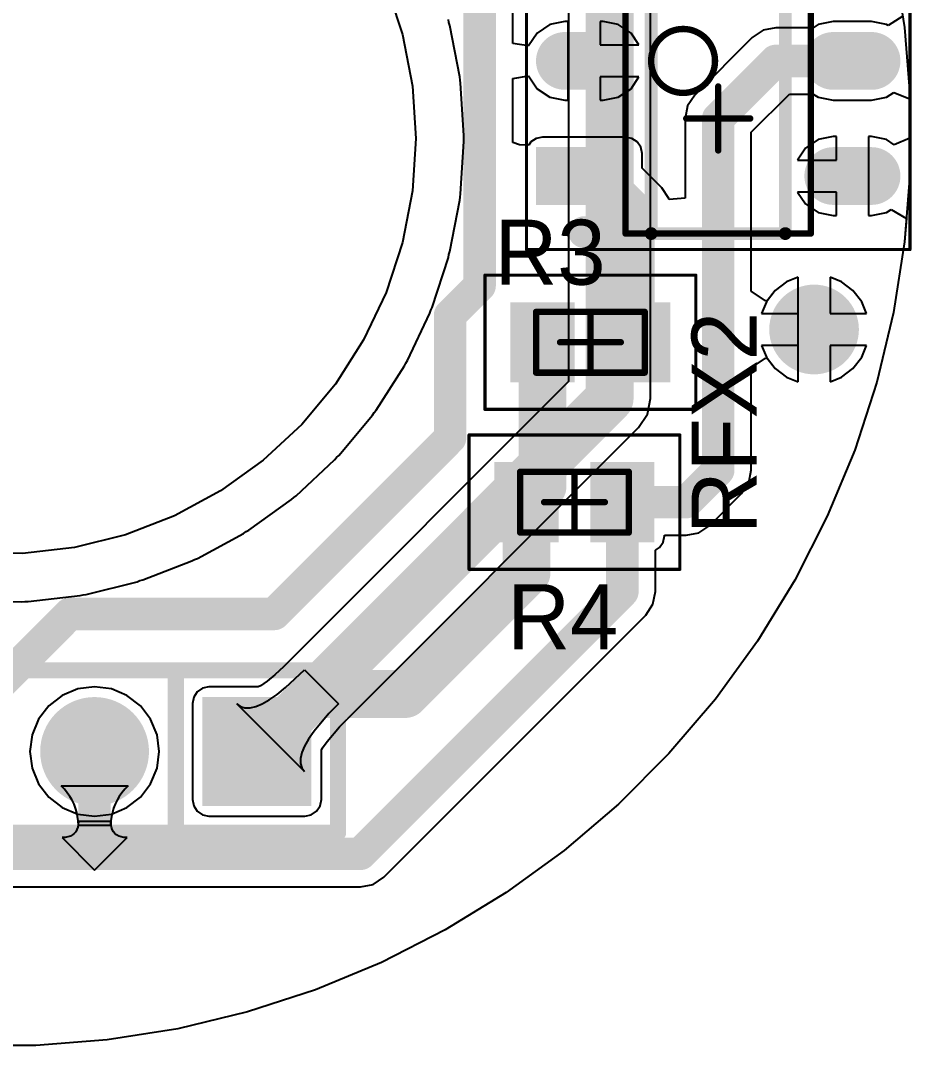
# Model space of a CAD drawing. Header units: millimetres. Extents: x 0.2 to 11.7, y 0.2 to 7.8.
# Drawn here: x 5.513 to 6.062, y 3.909 to 4.54 of the extents above; entities that cross this region are included whole.
import ezdxf

# ---------------------------------------------------------------- set-up
doc = ezdxf.new("R2010")
doc.units = ezdxf.units.MM
doc.header["$MEASUREMENT"] = 0
for name, color, linetype in [('BottomLayer', 5, 'Continuous'), ('BottomSolder', 6, 'Continuous'), ('Mechanical13', 56, 'Continuous'), ('Mechanical15', 56, 'Continuous'), ('MultiLayer', 9, 'Continuous'), ('TopLayer', 1, 'Continuous'), ('TopOverlay', 2, 'Continuous'), ('TopPaste', 8, 'Continuous'), ('TopSolder', 216, 'Continuous')]:
    doc.layers.add(name, color=color, linetype=linetype)

# ---------------------------------------------------------------- blocks, each defined once
blk = doc.blocks.new('RFX4_1')
at = {"layer": 'Mechanical13', "const_width": 0.00394}
for points in [[(-0.05709, -0.07087), (-0.05709, 0.07087)], [(-0.05709, 0.07087), (0.05709, 0.07087)], [(0.05709, -0.07087), (0.05709, 0.07087)], [(-0.05709, -0.07087), (0.05709, -0.07087)]]:
    blk.add_lwpolyline(points, dxfattribs=at)
at = {"layer": 'Mechanical13'}
for points, const_width in [([(-0.05807, 0.07087, 1), (-0.0561, 0.07087, 1)], 0.00197), ([(-0.05807, 0.07087, 1), (-0.0561, 0.07087, 1)], 0.00197), ([(0.0561, 0.07087, 1), (0.05807, 0.07087, 1)], 0.00197), ([(0.0561, 0.07087, 1), (0.05807, 0.07087, 1)], 0.00197), ([(-0.00197, 0.03543, 1), (-0.04134, 0.03543, 1)], 0.00394), ([(-0.04232, 0.03543, 1), (-0.04035, 0.03543, 1)], 0.00197), ([(-0.00295, 0.03543, 1), (-0.00098, 0.03543, 1)], 0.00197), ([(-0.05807, -0.07087, 1), (-0.0561, -0.07087, 1)], 0.00197), ([(-0.05807, -0.07087, 1), (-0.0561, -0.07087, 1)], 0.00197), ([(0.0561, -0.07087, 1), (0.05807, -0.07087, 1)], 0.00197), ([(0.0561, -0.07087, 1), (0.05807, -0.07087, 1)], 0.00197)]:
    blk.add_lwpolyline(points, format="xyb", close=True, dxfattribs=dict(at, const_width=const_width))
at = {"layer": 'Mechanical15'}
for points, const_width in [([(-0.11811, -0.08071), (-0.11811, 0.08071)], 0.00197), ([(-0.11811, 0.08071), (0.11811, 0.08071)], 0.00197), ([(0.11811, -0.08071), (0.11811, 0.08071)], 0.00197), ([(0, -0.01969), (0, 0.01969)], 0.00394), ([(-0.01969, 0), (0.01969, 0)], 0.00394), ([(-0.11811, -0.08071), (0.11811, -0.08071)], 0.00197)]:
    blk.add_lwpolyline(points, dxfattribs=dict(at, const_width=const_width))
for points, const_width in [([(-0.1186, 0.08071, 1), (-0.11762, 0.08071, 1)], 0.000984), ([(-0.1186, 0.08071, 1), (-0.11762, 0.08071, 1)], 0.000984), ([(0.11762, 0.08071, 1), (0.1186, 0.08071, 1)], 0.000984), ([(0.11762, 0.08071, 1), (0.1186, 0.08071, 1)], 0.000984), ([(-0.00098, 0.01969, 1), (0.00098, 0.01969, 1)], 0.00197), ([(-0.02067, 0, 1), (-0.0187, 0, 1)], 0.00197), ([(0.0187, 0, 1), (0.02067, 0, 1)], 0.00197), ([(-0.00098, -0.01969, 1), (0.00098, -0.01969, 1)], 0.00197), ([(-0.1186, -0.08071, 1), (-0.11762, -0.08071, 1)], 0.000984), ([(-0.1186, -0.08071, 1), (-0.11762, -0.08071, 1)], 0.000984), ([(0.11762, -0.08071, 1), (0.1186, -0.08071, 1)], 0.000984), ([(0.11762, -0.08071, 1), (0.1186, -0.08071, 1)], 0.000984)]:
    blk.add_lwpolyline(points, format="xyb", close=True, dxfattribs=dict(at, const_width=const_width))
at = {"layer": 'TopLayer', "const_width": 0.02756}
for points in [[(-0.09449, 0.03543), (-0.07087, 0.03543)], [(0.07087, 0.03543), (0.09449, 0.03543)], [(0.07087, -0.03543), (0.09449, -0.03543)]]:
    blk.add_lwpolyline(points, dxfattribs=at)
at = {"layer": 'TopLayer', "const_width": 0.01378}
for points in [[(-0.10138, 0.03543, 1), (-0.0876, 0.03543, 1)], [(-0.07776, 0.03543, 1), (-0.06398, 0.03543, 1)], [(0.06398, 0.03543, 1), (0.07776, 0.03543, 1)], [(0.0876, 0.03543, 1), (0.10138, 0.03543, 1)], [(0.06398, -0.03543, 1), (0.07776, -0.03543, 1)], [(0.0876, -0.03543, 1), (0.10138, -0.03543, 1)]]:
    blk.add_lwpolyline(points, format="xyb", close=True, dxfattribs=at)
at = {"layer": 'TopLayer'}
blk.add_solid([(-0.05709, -0.04921), (-0.05709, -0.02165), (-0.10827, -0.04921), (-0.10827, -0.02165)], dxfattribs=at)
at = {"layer": 'TopOverlay', "const_width": 0.00787}
for points in [[(-0.04134, -0.07087), (-0.04134, 0.07087)], [(-0.04134, 0.07087), (0.04134, 0.07087)], [(0.04134, -0.07087), (0.04134, 0.07087)], [(-0.04134, -0.07087), (0.04134, -0.07087)]]:
    blk.add_lwpolyline(points, dxfattribs=at)
at = {"layer": 'TopOverlay'}
for points, const_width in [([(-0.04331, 0.07087, 1), (-0.03937, 0.07087, 1)], 0.00394), ([(-0.04331, 0.07087, 1), (-0.03937, 0.07087, 1)], 0.00394), ([(0.03937, 0.07087, 1), (0.04331, 0.07087, 1)], 0.00394), ([(0.03937, 0.07087, 1), (0.04331, 0.07087, 1)], 0.00394), ([(-0.07758, -0.07, 1), (-0.08742, -0.07, 1)], 0.00984), ([(-0.08988, -0.07, 1), (-0.08496, -0.07, 1)], 0.00492), ([(-0.08004, -0.07, 1), (-0.07512, -0.07, 1)], 0.00492), ([(-0.04331, -0.07087, 1), (-0.03937, -0.07087, 1)], 0.00394), ([(-0.04331, -0.07087, 1), (-0.03937, -0.07087, 1)], 0.00394), ([(0.03937, -0.07087, 1), (0.04331, -0.07087, 1)], 0.00394), ([(0.03937, -0.07087, 1), (0.04331, -0.07087, 1)], 0.00394)]:
    blk.add_lwpolyline(points, format="xyb", close=True, dxfattribs=dict(at, const_width=const_width))
at = {"layer": 'TopPaste', "const_width": 0.02756}
for points in [[(-0.09449, 0.03543), (-0.07087, 0.03543)], [(0.07087, 0.03543), (0.09449, 0.03543)], [(0.07087, -0.03543), (0.09449, -0.03543)]]:
    blk.add_lwpolyline(points, dxfattribs=at)
at = {"layer": 'TopPaste', "const_width": 0.01378}
for points in [[(-0.10138, 0.03543, 1), (-0.0876, 0.03543, 1)], [(-0.07776, 0.03543, 1), (-0.06398, 0.03543, 1)], [(0.06398, 0.03543, 1), (0.07776, 0.03543, 1)], [(0.0876, 0.03543, 1), (0.10138, 0.03543, 1)], [(0.06398, -0.03543, 1), (0.07776, -0.03543, 1)], [(0.0876, -0.03543, 1), (0.10138, -0.03543, 1)]]:
    blk.add_lwpolyline(points, format="xyb", close=True, dxfattribs=at)
at = {"layer": 'TopPaste'}
blk.add_solid([(-0.05709, -0.04921), (-0.05709, -0.02165), (-0.10827, -0.04921), (-0.10827, -0.02165)], dxfattribs=at)
at = {"layer": 'TopSolder', "const_width": 0.03556}
for points in [[(-0.09449, 0.03543), (-0.07087, 0.03543)], [(0.07087, 0.03543), (0.09449, 0.03543)], [(0.07087, -0.03543), (0.09449, -0.03543)]]:
    blk.add_lwpolyline(points, dxfattribs=at)
at = {"layer": 'TopSolder', "const_width": 0.01778}
for points in [[(-0.10338, 0.03543, 1), (-0.0856, 0.03543, 1)], [(-0.07976, 0.03543, 1), (-0.06198, 0.03543, 1)], [(0.06198, 0.03543, 1), (0.07976, 0.03543, 1)], [(0.0856, 0.03543, 1), (0.10338, 0.03543, 1)], [(0.06198, -0.03543, 1), (0.07976, -0.03543, 1)], [(0.0856, -0.03543, 1), (0.10338, -0.03543, 1)]]:
    blk.add_lwpolyline(points, format="xyb", close=True, dxfattribs=at)
at = {"layer": 'TopSolder'}
blk.add_solid([(-0.05309, -0.05321), (-0.05309, -0.01765), (-0.11227, -0.05321), (-0.11227, -0.01765)], dxfattribs=at)
blk = doc.blocks.new('RESC1608X06M_3')
at = {"layer": 'Mechanical13', "const_width": 0.00394}
for points in [[(-0.03346, 0.0187), (-0.03346, -0.0187)], [(0.03346, 0.0187), (-0.03346, 0.0187)], [(0.03346, 0.0187), (0.03346, -0.0187)], [(0.03346, -0.0187), (-0.03346, -0.0187)]]:
    blk.add_lwpolyline(points, dxfattribs=at)
at = {"layer": 'Mechanical13', "const_width": 0.00197}
for points in [[(-0.03445, 0.0187, 1), (-0.03248, 0.0187, 1)], [(-0.03445, 0.0187, 1), (-0.03248, 0.0187, 1)], [(0.03248, 0.0187, 1), (0.03445, 0.0187, 1)], [(0.03248, 0.0187, 1), (0.03445, 0.0187, 1)], [(-0.03445, -0.0187, 1), (-0.03248, -0.0187, 1)], [(-0.03445, -0.0187, 1), (-0.03248, -0.0187, 1)], [(0.03248, -0.0187, 1), (0.03445, -0.0187, 1)], [(0.03248, -0.0187, 1), (0.03445, -0.0187, 1)]]:
    blk.add_lwpolyline(points, format="xyb", close=True, dxfattribs=at)
at = {"layer": 'Mechanical15'}
for points, const_width in [([(-0.06496, 0.04134), (-0.06496, -0.04134)], 0.00197), ([(0.06496, 0.04134), (-0.06496, 0.04134)], 0.00197), ([(0.06496, 0.04134), (0.06496, -0.04134)], 0.00197), ([(0, 0.0187), (0, -0.0187)], 0.00394), ([(0.0187, 0), (-0.0187, 0)], 0.00394), ([(0.06496, -0.04134), (-0.06496, -0.04134)], 0.00197)]:
    blk.add_lwpolyline(points, dxfattribs=dict(at, const_width=const_width))
for points, const_width in [([(-0.06545, 0.04134, 1), (-0.06447, 0.04134, 1)], 0.000984), ([(-0.06545, 0.04134, 1), (-0.06447, 0.04134, 1)], 0.000984), ([(0.06447, 0.04134, 1), (0.06545, 0.04134, 1)], 0.000984), ([(0.06447, 0.04134, 1), (0.06545, 0.04134, 1)], 0.000984), ([(-0.00098, 0.0187, 1), (0.00098, 0.0187, 1)], 0.00197), ([(-0.01969, 0, 1), (-0.01772, 0, 1)], 0.00197), ([(0.01772, 0, 1), (0.01968, 0, 1)], 0.00197), ([(-0.00098, -0.0187, 1), (0.00098, -0.0187, 1)], 0.00197), ([(-0.06545, -0.04134, 1), (-0.06447, -0.04134, 1)], 0.000984), ([(-0.06545, -0.04134, 1), (-0.06447, -0.04134, 1)], 0.000984), ([(0.06447, -0.04134, 1), (0.06545, -0.04134, 1)], 0.000984), ([(0.06447, -0.04134, 1), (0.06545, -0.04134, 1)], 0.000984)]:
    blk.add_lwpolyline(points, format="xyb", close=True, dxfattribs=dict(at, const_width=const_width))
at = {"layer": 'TopLayer'}
for points in [[(-0.01378, -0.02067), (-0.01378, 0.02067), (-0.04528, -0.02067), (-0.04528, 0.02067)], [(0.04528, -0.02067), (0.04528, 0.02067), (0.01378, -0.02067), (0.01378, 0.02067)]]:
    blk.add_solid(points, dxfattribs=at)
at = {"layer": 'TopPaste'}
for points in [[(-0.01378, -0.02067), (-0.01378, 0.02067), (-0.04528, -0.02067), (-0.04528, 0.02067)], [(0.04528, -0.02067), (0.04528, 0.02067), (0.01378, -0.02067), (0.01378, 0.02067)]]:
    blk.add_solid(points, dxfattribs=at)
at = {"layer": 'TopSolder'}
for points in [[(-0.00978, -0.02467), (-0.00978, 0.02467), (-0.04928, -0.02467), (-0.04928, 0.02467)], [(0.04928, -0.02467), (0.04928, 0.02467), (0.00978, -0.02467), (0.00978, 0.02467)]]:
    blk.add_solid(points, dxfattribs=at)
blk = doc.blocks.new('RESC1608X06M_4')
at = {"layer": 'Mechanical13', "const_width": 0.00394}
for points in [[(-0.03346, 0.0187), (-0.03346, -0.0187)], [(0.03346, 0.0187), (-0.03346, 0.0187)], [(0.03346, 0.0187), (0.03346, -0.0187)], [(0.03346, -0.0187), (-0.03346, -0.0187)]]:
    blk.add_lwpolyline(points, dxfattribs=at)
at = {"layer": 'Mechanical13', "const_width": 0.00197}
for points in [[(-0.03445, 0.0187, 1), (-0.03248, 0.0187, 1)], [(-0.03445, 0.0187, 1), (-0.03248, 0.0187, 1)], [(0.03248, 0.0187, 1), (0.03445, 0.0187, 1)], [(0.03248, 0.0187, 1), (0.03445, 0.0187, 1)], [(-0.03445, -0.0187, 1), (-0.03248, -0.0187, 1)], [(-0.03445, -0.0187, 1), (-0.03248, -0.0187, 1)], [(0.03248, -0.0187, 1), (0.03445, -0.0187, 1)], [(0.03248, -0.0187, 1), (0.03445, -0.0187, 1)]]:
    blk.add_lwpolyline(points, format="xyb", close=True, dxfattribs=at)
at = {"layer": 'Mechanical15'}
for points, const_width in [([(-0.06496, 0.04134), (-0.06496, -0.04134)], 0.00197), ([(0.06496, 0.04134), (-0.06496, 0.04134)], 0.00197), ([(0.06496, 0.04134), (0.06496, -0.04134)], 0.00197), ([(0, 0.0187), (0, -0.0187)], 0.00394), ([(0.0187, 0), (-0.0187, 0)], 0.00394), ([(0.06496, -0.04134), (-0.06496, -0.04134)], 0.00197)]:
    blk.add_lwpolyline(points, dxfattribs=dict(at, const_width=const_width))
for points, const_width in [([(-0.06545, 0.04134, 1), (-0.06447, 0.04134, 1)], 0.000984), ([(-0.06545, 0.04134, 1), (-0.06447, 0.04134, 1)], 0.000984), ([(0.06447, 0.04134, 1), (0.06545, 0.04134, 1)], 0.000984), ([(0.06447, 0.04134, 1), (0.06545, 0.04134, 1)], 0.000984), ([(-0.00098, 0.0187, 1), (0.00098, 0.0187, 1)], 0.00197), ([(-0.01969, 0, 1), (-0.01772, 0, 1)], 0.00197), ([(0.01772, 0, 1), (0.01968, 0, 1)], 0.00197), ([(-0.00098, -0.0187, 1), (0.00098, -0.0187, 1)], 0.00197), ([(-0.06545, -0.04134, 1), (-0.06447, -0.04134, 1)], 0.000984), ([(-0.06545, -0.04134, 1), (-0.06447, -0.04134, 1)], 0.000984), ([(0.06447, -0.04134, 1), (0.06545, -0.04134, 1)], 0.000984), ([(0.06447, -0.04134, 1), (0.06545, -0.04134, 1)], 0.000984)]:
    blk.add_lwpolyline(points, format="xyb", close=True, dxfattribs=dict(at, const_width=const_width))
at = {"layer": 'TopLayer'}
for points in [[(-0.01378, -0.02067), (-0.01378, 0.02067), (-0.04528, -0.02067), (-0.04528, 0.02067)], [(0.04528, -0.02067), (0.04528, 0.02067), (0.01378, -0.02067), (0.01378, 0.02067)]]:
    blk.add_solid(points, dxfattribs=at)
at = {"layer": 'TopPaste'}
for points in [[(-0.01378, -0.02067), (-0.01378, 0.02067), (-0.04528, -0.02067), (-0.04528, 0.02067)], [(0.04528, -0.02067), (0.04528, 0.02067), (0.01378, -0.02067), (0.01378, 0.02067)]]:
    blk.add_solid(points, dxfattribs=at)
at = {"layer": 'TopSolder'}
for points in [[(-0.00978, -0.02467), (-0.00978, 0.02467), (-0.04928, -0.02467), (-0.04928, 0.02467)], [(0.04928, -0.02467), (0.04928, 0.02467), (0.00978, -0.02467), (0.00978, 0.02467)]]:
    blk.add_solid(points, dxfattribs=at)
blk = doc.blocks.new('HEADER_1X4_7')
at = {"layer": 'BottomLayer', "const_width": 0.02953}
for points in [[(-0.06476, 0, 1), (-0.03524, 0, 1)], [(0.03524, 0, 1), (0.06476, 0, 1)], [(0.13524, 0, 1), (0.16476, 0, 1)]]:
    blk.add_lwpolyline(points, format="xyb", close=True, dxfattribs=at)
at = {"layer": 'BottomLayer'}
blk.add_solid([(-0.17953, -0.02953), (-0.12047, -0.02953), (-0.17953, 0.02953), (-0.12047, 0.02953)], dxfattribs=at)
at = {"layer": 'BottomSolder', "const_width": 0.03353}
for points in [[(-0.06676, 0, 1), (-0.03324, 0, 1)], [(0.03324, 0, 1), (0.06676, 0, 1)], [(0.13324, 0, 1), (0.16676, 0, 1)]]:
    blk.add_lwpolyline(points, format="xyb", close=True, dxfattribs=at)
at = {"layer": 'BottomSolder'}
blk.add_solid([(-0.18353, -0.03353), (-0.11647, -0.03353), (-0.18353, 0.03353), (-0.11647, 0.03353)], dxfattribs=at)
at = {"layer": 'MultiLayer', "const_width": 0.02953}
for points in [[(-0.06476, 0, 1), (-0.03524, 0, 1)], [(0.03524, 0, 1), (0.06476, 0, 1)], [(0.13524, 0, 1), (0.16476, 0, 1)]]:
    blk.add_lwpolyline(points, format="xyb", close=True, dxfattribs=at)
at = {"layer": 'MultiLayer'}
blk.add_solid([(-0.17953, -0.02953), (-0.12047, -0.02953), (-0.17953, 0.02953), (-0.12047, 0.02953)], dxfattribs=at)
at = {"layer": 'TopLayer', "const_width": 0.02953}
for points in [[(-0.06476, 0, 1), (-0.03524, 0, 1)], [(0.03524, 0, 1), (0.06476, 0, 1)], [(0.13524, 0, 1), (0.16476, 0, 1)]]:
    blk.add_lwpolyline(points, format="xyb", close=True, dxfattribs=at)
at = {"layer": 'TopLayer'}
blk.add_solid([(-0.17953, -0.02953), (-0.12047, -0.02953), (-0.17953, 0.02953), (-0.12047, 0.02953)], dxfattribs=at)
at = {"layer": 'TopOverlay', "const_width": 0.01}
for points in [[(-0.2, 0.05), (-0.2, -0.05)], [(0.2, 0.05), (-0.2, 0.05)], [(-0.1, 0.05), (-0.1, -0.05)], [(0.2, 0.05), (0.2, -0.05)], [(0.2, -0.05), (-0.2, -0.05)]]:
    blk.add_lwpolyline(points, dxfattribs=at)
at = {"layer": 'TopOverlay', "const_width": 0.005}
for points in [[(-0.2025, 0.05, 1), (-0.1975, 0.05, 1)], [(-0.2025, 0.05, 1), (-0.1975, 0.05, 1)], [(-0.1025, 0.05, 1), (-0.0975, 0.05, 1)], [(0.1975, 0.05, 1), (0.2025, 0.05, 1)], [(0.1975, 0.05, 1), (0.2025, 0.05, 1)], [(-0.2025, -0.05, 1), (-0.1975, -0.05, 1)], [(-0.2025, -0.05, 1), (-0.1975, -0.05, 1)], [(-0.1025, -0.05, 1), (-0.0975, -0.05, 1)], [(0.1975, -0.05, 1), (0.2025, -0.05, 1)], [(0.1975, -0.05, 1), (0.2025, -0.05, 1)]]:
    blk.add_lwpolyline(points, format="xyb", close=True, dxfattribs=at)
at = {"layer": 'TopSolder', "const_width": 0.03353}
for points in [[(-0.06676, 0, 1), (-0.03324, 0, 1)], [(0.03324, 0, 1), (0.06676, 0, 1)], [(0.13324, 0, 1), (0.16676, 0, 1)]]:
    blk.add_lwpolyline(points, format="xyb", close=True, dxfattribs=at)
at = {"layer": 'TopSolder'}
blk.add_solid([(-0.18353, -0.03353), (-0.11647, -0.03353), (-0.18353, 0.03353), (-0.11647, 0.03353)], dxfattribs=at)

msp = doc.modelspace()

# ---------------------------------------------------------------- linework, layer by layer
at = {"layer": 'BottomLayer'}
for p, q in [((5.90076, 4.30756), (5.90076, 4.72016)), ((5.85026, 4.7097), (5.85026, 4.31802)), ((6.05042, 4.57948), (6.05731, 4.53596)), ((5.77654, 4.53911), (5.77619, 4.54096)), ((5.77713, 4.53732), (5.77654, 4.53911)), ((5.78323, 4.50556), (5.77713, 4.53732)), ((6.05731, 4.53596), (6.06077, 4.49203)), ((5.78334, 4.50367), (5.78323, 4.50556)), ((5.78371, 4.50182), (5.78334, 4.50367)), ((5.78575, 4.46955), (5.78371, 4.50182)), ((6.06077, 4.49203), (6.06077, 4.47)), ((5.78562, 4.46766), (5.78575, 4.46955)), ((6.06077, 4.47), (6.06077, 4.44797)), ((5.78371, 4.43351), (5.78575, 4.46578)), ((5.78575, 4.46578), (5.78562, 4.46766)), ((6.06077, 4.44797), (6.05731, 4.40404)), ((5.78323, 4.42977), (5.78334, 4.43165)), ((5.78334, 4.43165), (5.78371, 4.43351)), ((5.77713, 4.39801), (5.78323, 4.42977)), ((6.05731, 4.40404), (6.05042, 4.36051)), ((5.76613, 4.36363), (5.77619, 4.39437)), ((5.77619, 4.39437), (5.77654, 4.39622)), ((5.77654, 4.39622), (5.77713, 4.39801)), ((5.99165, 4.38239), (5.98454, 4.37945)), ((5.99165, 4.35992), (5.99165, 4.38239)), ((6.01845, 4.37945), (6.01134, 4.38239)), ((6.01134, 4.38239), (6.01134, 4.35992)), ((5.97752, 4.37406), (5.97213, 4.36703)), ((5.98454, 4.37945), (5.97752, 4.37406)), ((6.02548, 4.37406), (6.01845, 4.37945)), ((6.03086, 4.36703), (6.02548, 4.37406)), ((5.76474, 4.36013), (5.76532, 4.36193)), ((5.76532, 4.36193), (5.76613, 4.36363)), ((5.97213, 4.36703), (5.96918, 4.35992)), ((6.03381, 4.35992), (6.03086, 4.36703)), ((5.75089, 4.33091), (5.76474, 4.36013)), ((5.96918, 4.35992), (5.99165, 4.35992)), ((6.01134, 4.35992), (6.03381, 4.35992)), ((6.05042, 4.36051), (6.04013, 4.31767)), ((5.99165, 4.34024), (5.96918, 4.34024)), ((5.96918, 4.34024), (5.97213, 4.33312)), ((5.99165, 4.31776), (5.99165, 4.34024)), ((6.03381, 4.34024), (6.01134, 4.34024)), ((6.01134, 4.34024), (6.01134, 4.31776)), ((6.03086, 4.33312), (6.03381, 4.34024)), ((5.74906, 4.32761), (5.74986, 4.32932)), ((5.74986, 4.32932), (5.75089, 4.33091)), ((5.97213, 4.33312), (5.97752, 4.3261)), ((6.02548, 4.3261), (6.03086, 4.33312)), ((5.73164, 4.30037), (5.74906, 4.32761)), ((5.97752, 4.3261), (5.98454, 4.32071)), ((6.01845, 4.32071), (6.02548, 4.3261)), ((5.85026, 4.31802), (5.67474, 4.14249)), ((5.98454, 4.32071), (5.99165, 4.31776)), ((6.01134, 4.31776), (6.01845, 4.32071)), ((6.04013, 4.31767), (6.02651, 4.27576)), ((5.89884, 4.2979), (5.90076, 4.30756)), ((5.72941, 4.29733), (5.73042, 4.29893)), ((5.73042, 4.29893), (5.73164, 4.30037)), ((5.89337, 4.28971), (5.89884, 4.2979)), ((5.70869, 4.2725), (5.72941, 4.29733)), ((5.709, 4.10534), (5.89337, 4.28971)), ((5.7073, 4.27123), (5.70869, 4.2725)), ((6.02651, 4.27576), (6.00965, 4.23505)), ((5.6824, 4.24776), (5.7061, 4.26977)), ((5.7061, 4.26977), (5.7073, 4.27123)), ((5.68087, 4.24666), (5.6824, 4.24776)), ((5.65321, 4.22652), (5.67949, 4.24537)), ((5.67949, 4.24537), (5.68087, 4.24666)), ((6.00965, 4.23505), (5.98965, 4.19578)), ((5.62157, 4.20914), (5.65002, 4.22452)), ((5.65002, 4.22452), (5.65155, 4.22563)), ((5.65155, 4.22563), (5.65321, 4.22652)), ((5.588, 4.19588), (5.61816, 4.20756)), ((5.61816, 4.20756), (5.61981, 4.20846)), ((5.61981, 4.20846), (5.62157, 4.20914)), ((5.55302, 4.18697), (5.58441, 4.19475)), ((5.58441, 4.19475), (5.58616, 4.19544)), ((5.58616, 4.19544), (5.588, 4.19588)), ((5.98965, 4.19578), (5.96662, 4.15821)), ((5.51719, 4.18254), (5.54931, 4.1863)), ((5.54931, 4.1863), (5.55114, 4.18676)), ((5.55114, 4.18676), (5.55302, 4.18697)), ((5.48109, 4.18266), (5.51343, 4.18234)), ((5.51343, 4.18234), (5.5153, 4.18257)), ((5.5153, 4.18257), (5.51719, 4.18254)), ((5.96662, 4.15821), (5.94072, 4.12256)), ((5.67474, 4.14249), (5.66921, 4.13736)), ((5.67588, 4.12963), (5.68759, 4.14051)), ((5.68759, 4.14051), (5.70847, 4.11963)), ((5.66921, 4.13736), (5.66454, 4.13361)), ((5.54787, 4.12875), (5.53825, 4.12476)), ((5.55819, 4.1301), (5.54787, 4.12875)), ((5.56851, 4.12875), (5.55819, 4.1301)), ((5.57812, 4.12476), (5.56851, 4.12875)), ((5.62476, 4.12918), (5.62145, 4.12697)), ((5.62866, 4.12996), (5.62476, 4.12918)), ((5.65907, 4.12996), (5.62866, 4.12996)), ((5.66038, 4.13071), (5.65907, 4.12996)), ((5.66454, 4.13361), (5.66038, 4.13071)), ((5.67065, 4.12544), (5.67588, 4.12963)), ((5.53825, 4.12476), (5.53, 4.11843)), ((5.58638, 4.11843), (5.57812, 4.12476)), ((5.61924, 4.12367), (5.61847, 4.11976)), ((5.62145, 4.12697), (5.61924, 4.12367)), ((5.66146, 4.11957), (5.66584, 4.12209)), ((5.66584, 4.12209), (5.67065, 4.12544)), ((5.94072, 4.12256), (5.9121, 4.08906)), ((5.53, 4.11843), (5.52366, 4.11017)), ((5.59272, 4.11017), (5.58638, 4.11843)), ((5.61847, 4.11976), (5.61847, 4.06071)), ((5.68747, 4.07788), (5.64583, 4.11951)), ((5.64583, 4.11951), (5.64811, 4.11786)), ((5.64811, 4.11786), (5.65082, 4.11703)), ((5.65082, 4.11703), (5.65395, 4.11704)), ((5.65395, 4.11704), (5.65749, 4.11789)), ((5.65749, 4.11789), (5.66146, 4.11957)), ((5.70847, 4.11963), (5.70261, 4.11357)), ((5.52366, 4.11017), (5.51968, 4.10055)), ((5.5967, 4.10055), (5.59272, 4.11017)), ((5.70261, 4.11357), (5.6934, 4.1027)), ((5.6934, 4.1027), (5.69004, 4.09789)), ((5.70149, 4.09647), (5.709, 4.10534)), ((5.51968, 4.10055), (5.51832, 4.09024)), ((5.59806, 4.09024), (5.5967, 4.10055)), ((5.69004, 4.09789), (5.68753, 4.0935)), ((5.69866, 4.09243), (5.70149, 4.09647)), ((5.51832, 4.09024), (5.51968, 4.07992)), ((5.5967, 4.07992), (5.59806, 4.09024)), ((5.68584, 4.08954), (5.685, 4.08599)), ((5.68753, 4.0935), (5.68584, 4.08954)), ((5.69791, 4.09112), (5.69866, 4.09243)), ((5.69791, 4.06071), (5.69791, 4.09112)), ((5.685, 4.08599), (5.68499, 4.08287)), ((5.9121, 4.08906), (5.88094, 4.0579)), ((5.51968, 4.07992), (5.52366, 4.0703)), ((5.59272, 4.0703), (5.5967, 4.07992)), ((5.68499, 4.08287), (5.68581, 4.08016)), ((5.68581, 4.08016), (5.68747, 4.07788)), ((5.52366, 4.0703), (5.53, 4.06204)), ((5.58638, 4.06204), (5.59272, 4.0703)), ((5.53, 4.06204), (5.53825, 4.05571)), ((5.57812, 4.05571), (5.58638, 4.06204)), ((5.61847, 4.06071), (5.61924, 4.05681)), ((5.69714, 4.05681), (5.69791, 4.06071)), ((5.53825, 4.05571), (5.54787, 4.05173)), ((5.54787, 4.05173), (5.55819, 4.05037)), ((5.55819, 4.05037), (5.56851, 4.05173)), ((5.56851, 4.05173), (5.57812, 4.05571)), ((5.61924, 4.05681), (5.62145, 4.0535)), ((5.62145, 4.0535), (5.62476, 4.05129)), ((5.69162, 4.05129), (5.69493, 4.0535)), ((5.69493, 4.0535), (5.69714, 4.05681)), ((5.88094, 4.0579), (5.84744, 4.02928)), ((5.62476, 4.05129), (5.62866, 4.05051)), ((5.62866, 4.05051), (5.68772, 4.05051)), ((5.68772, 4.05051), (5.69162, 4.05129)), ((5.84744, 4.02928), (5.81179, 4.00338)), ((5.81179, 4.00338), (5.77421, 3.98035)), ((5.77421, 3.98035), (5.73495, 3.96035)), ((5.73495, 3.96035), (5.69424, 3.94348)), ((5.69424, 3.94348), (5.65233, 3.92987)), ((5.65233, 3.92987), (5.60948, 3.91958)), ((5.60948, 3.91958), (5.56596, 3.91269)), ((5.52203, 3.90923), (5.47797, 3.90923)), ((5.56596, 3.91269), (5.52203, 3.90923))]:
    msp.add_line(p, q, dxfattribs=at)
at = {"layer": 'BottomLayer', "const_width": 0.02953}
for points in [[(5.87551, 4.30756), (5.87551, 4.72016)], [(5.65819, 4.09024), (5.87551, 4.30756)]]:
    msp.add_lwpolyline(points, dxfattribs=at)
at = {"layer": 'BottomLayer'}
for points, const_width in [([(5.98968, 4.35008, 1), (6.01331, 4.35008, 1)], 0.02362), ([(5.86813, 4.30756, 1), (5.88289, 4.30756, 1)], 0.01476), ([(5.86813, 4.30756, 1), (5.88289, 4.30756, 1)], 0.01476), ([(5.65081, 4.09024, 1), (5.66557, 4.09024, 1)], 0.01476)]:
    msp.add_lwpolyline(points, format="xyb", close=True, dxfattribs=dict(at, const_width=const_width))
at = {"layer": 'BottomSolder', "const_width": 0.02762}
msp.add_lwpolyline([(5.98768, 4.35008, 1), (6.01531, 4.35008, 1)], format="xyb", close=True, dxfattribs=at)
at = {"layer": 'MultiLayer'}
for p, q in [((5.73783, 4.56244), (5.74788, 4.5317)), ((5.74788, 4.5317), (5.75398, 4.49994)), ((5.75398, 4.49994), (5.75603, 4.46766)), ((5.75603, 4.46766), (5.75398, 4.43539)), ((5.75398, 4.43539), (5.74788, 4.40363)), ((5.74788, 4.40363), (5.73783, 4.37289)), ((5.73783, 4.37289), (5.72398, 4.34366)), ((5.72398, 4.34366), (5.70655, 4.31642)), ((5.70655, 4.31642), (5.68582, 4.29159)), ((5.68582, 4.29159), (5.66213, 4.26957)), ((5.66213, 4.26957), (5.63585, 4.25072)), ((5.63585, 4.25072), (5.6074, 4.23533)), ((5.6074, 4.23533), (5.57724, 4.22366)), ((5.57724, 4.22366), (5.54585, 4.21588)), ((5.54585, 4.21588), (5.51373, 4.21212)), ((5.51373, 4.21212), (5.48139, 4.21245))]:
    msp.add_line(p, q, dxfattribs=at)
at = {"layer": 'MultiLayer', "const_width": 0.02362}
msp.add_lwpolyline([(5.98968, 4.35008, 1), (6.01331, 4.35008, 1)], format="xyb", close=True, dxfattribs=at)
at = {"layer": 'TopLayer'}
for p, q in [((5.81582, 4.52625), (5.81582, 4.62307)), ((5.83867, 4.53783), (5.83081, 4.53258)), ((5.84795, 4.53968), (5.83867, 4.53783)), ((5.84992, 4.53968), (5.84795, 4.53968)), ((5.84992, 4.51543), (5.84992, 4.53968)), ((5.87157, 4.53968), (5.86961, 4.53968)), ((5.86961, 4.53968), (5.86961, 4.52528)), ((5.88085, 4.53783), (5.87157, 4.53968)), ((5.88872, 4.53258), (5.88085, 4.53783)), ((6.00403, 4.53783), (6.00102, 4.53582)), ((6.01331, 4.53968), (6.00403, 4.53783)), ((6.03693, 4.53968), (6.01331, 4.53968)), ((6.04621, 4.53783), (6.03693, 4.53968)), ((6.04715, 4.5372), (6.04621, 4.53783)), ((6.0562, 4.543), (6.04715, 4.5372)), ((5.83081, 4.53258), (5.82555, 4.52471)), ((5.8936, 4.52528), (5.88872, 4.53258)), ((5.97007, 4.53427), (5.96345, 4.52985)), ((5.97787, 4.53582), (5.97007, 4.53427)), ((6.00102, 4.53582), (5.97787, 4.53582)), ((5.82555, 4.52471), (5.81582, 4.52625)), ((5.86961, 4.52528), (5.8936, 4.52528)), ((5.96345, 4.52985), (5.92802, 4.49442)), ((5.84992, 4.49119), (5.84992, 4.51543)), ((5.81582, 4.50461), (5.82555, 4.50615)), ((5.82555, 4.50615), (5.83081, 4.49829)), ((5.81582, 4.46525), (5.81582, 4.50461)), ((5.8936, 4.50559), (5.86961, 4.50559)), ((5.86961, 4.50559), (5.86961, 4.49119)), ((5.88872, 4.49829), (5.8936, 4.50559)), ((5.83081, 4.49829), (5.83867, 4.49303)), ((5.88085, 4.49303), (5.88872, 4.49829)), ((5.92802, 4.49442), (5.9236, 4.4878)), ((5.96283, 4.47155), (5.98632, 4.49504)), ((5.98632, 4.49504), (6.00102, 4.49504)), ((6.00102, 4.49504), (6.00403, 4.49303)), ((6.04621, 4.49303), (6.05059, 4.49596)), ((6.05059, 4.49596), (6.06041, 4.49217)), ((5.83867, 4.49303), (5.84795, 4.49119)), ((5.84795, 4.49119), (5.84992, 4.49119)), ((5.86961, 4.49119), (5.87157, 4.49119)), ((5.87157, 4.49119), (5.88085, 4.49303)), ((5.9236, 4.4878), (5.92205, 4.48)), ((6.00403, 4.49303), (6.01331, 4.49119)), ((6.01331, 4.49119), (6.03693, 4.49119)), ((6.03693, 4.49119), (6.04621, 4.49303)), ((6.06041, 4.49217), (6.06077, 4.49183)), ((6.06077, 4.49183), (6.06077, 4.46817)), ((5.92205, 4.48), (5.92205, 4.43099)), ((5.83417, 4.46854), (5.83027, 4.46777)), ((5.88535, 4.46854), (5.83417, 4.46854)), ((5.88926, 4.46777), (5.88535, 4.46854)), ((5.96283, 4.37364), (5.96283, 4.47155)), ((6.01331, 4.46881), (6.00403, 4.46697)), ((6.01528, 4.46881), (6.01331, 4.46881)), ((6.01528, 4.45441), (6.01528, 4.46881)), ((6.03693, 4.46881), (6.03496, 4.46881)), ((6.03496, 4.46881), (6.03496, 4.44457)), ((6.04621, 4.46697), (6.03693, 4.46881)), ((6.06077, 4.46817), (6.06055, 4.46796)), ((5.82009, 4.46382), (5.81582, 4.46525)), ((5.82567, 4.46362), (5.82009, 4.46382)), ((5.82696, 4.46556), (5.82567, 4.46362)), ((5.83027, 4.46777), (5.82696, 4.46556)), ((5.89256, 4.46556), (5.88926, 4.46777)), ((5.89477, 4.46225), (5.89256, 4.46556)), ((5.89555, 4.45835), (5.89477, 4.46225)), ((6.00403, 4.46697), (5.99616, 4.46171)), ((6.05093, 4.46381), (6.04621, 4.46697)), ((6.06055, 4.46796), (6.05093, 4.46381)), ((5.89555, 4.44943), (5.89555, 4.45835)), ((5.99616, 4.46171), (5.99128, 4.45441)), ((5.90765, 4.43733), (5.89555, 4.44943)), ((5.99128, 4.45441), (6.01528, 4.45441)), ((6.03496, 4.44457), (6.03496, 4.42032)), ((5.91207, 4.43072), (5.90765, 4.43733)), ((5.90765, 4.43733), (5.90765, 4.43733)), ((5.91221, 4.43002), (5.91207, 4.43072)), ((5.92205, 4.43099), (5.91221, 4.43002)), ((6.01528, 4.43472), (5.99128, 4.43472)), ((5.99128, 4.43472), (5.99616, 4.42742)), ((6.01528, 4.42032), (6.01528, 4.43472)), ((5.99616, 4.42742), (6.00403, 4.42217)), ((6.04621, 4.42217), (6.04901, 4.42404)), ((6.04901, 4.42404), (6.05845, 4.41851)), ((6.00403, 4.42217), (6.01331, 4.42032)), ((6.01331, 4.42032), (6.01528, 4.42032)), ((6.03496, 4.42032), (6.03693, 4.42032)), ((6.03693, 4.42032), (6.04621, 4.42217)), ((6.05845, 4.41851), (6.05731, 4.40404)), ((6.05731, 4.40404), (6.05042, 4.36051)), ((5.99165, 4.38239), (5.98454, 4.37945)), ((5.99165, 4.35008), (5.99165, 4.38239)), ((6.01845, 4.37945), (6.01134, 4.38239)), ((6.01134, 4.38239), (6.01134, 4.35992)), ((5.9716, 4.36772), (5.96283, 4.37364)), ((5.97752, 4.37406), (5.97268, 4.36775)), ((5.98454, 4.37945), (5.97752, 4.37406)), ((6.02548, 4.37406), (6.01845, 4.37945)), ((6.03086, 4.36703), (6.02548, 4.37406)), ((5.97268, 4.36775), (5.9716, 4.36772)), ((6.03381, 4.35992), (6.03086, 4.36703)), ((6.01134, 4.35992), (6.03381, 4.35992)), ((6.05042, 4.36051), (6.04013, 4.31767)), ((5.99165, 4.31776), (5.99165, 4.35008)), ((6.03381, 4.34024), (6.01134, 4.34024)), ((6.01134, 4.34024), (6.01134, 4.31776)), ((6.03086, 4.33312), (6.03381, 4.34024)), ((5.96283, 4.32651), (5.9716, 4.33244)), ((5.9716, 4.33244), (5.97268, 4.33241)), ((5.97268, 4.33241), (5.97752, 4.3261)), ((6.02548, 4.3261), (6.03086, 4.33312)), ((5.96283, 4.26346), (5.96283, 4.32651)), ((5.97752, 4.3261), (5.98454, 4.32071)), ((6.01845, 4.32071), (6.02548, 4.3261)), ((5.98454, 4.32071), (5.99165, 4.31776)), ((6.01134, 4.31776), (6.01845, 4.32071)), ((6.04013, 4.31767), (6.02651, 4.27576)), ((6.02651, 4.27576), (6.00965, 4.23505)), ((5.96128, 4.25566), (5.96283, 4.26346)), ((5.95686, 4.24905), (5.96128, 4.25566)), ((5.93718, 4.22936), (5.95686, 4.24905)), ((6.00965, 4.23505), (5.98965, 4.19578)), ((5.93056, 4.22494), (5.93718, 4.22936)), ((5.90855, 4.21921), (5.90933, 4.22311)), ((5.90933, 4.22311), (5.90933, 4.22339)), ((5.90933, 4.22339), (5.92276, 4.22339)), ((5.92276, 4.22339), (5.93056, 4.22494)), ((5.90378, 4.21419), (5.90634, 4.2159)), ((5.90634, 4.2159), (5.90855, 4.21921)), ((5.90378, 4.18866), (5.90378, 4.21419)), ((5.98965, 4.19578), (5.96662, 4.15821)), ((5.90223, 4.18086), (5.90378, 4.18866)), ((5.8978, 4.17424), (5.90223, 4.18086)), ((5.73639, 4.01282), (5.8978, 4.17424)), ((5.96662, 4.15821), (5.94072, 4.12256)), ((5.94072, 4.12256), (5.9121, 4.08906)), ((5.9121, 4.08906), (5.88094, 4.0579)), ((5.53955, 4.06702), (5.53752, 4.06915)), ((5.53752, 4.06915), (5.57886, 4.06915)), ((5.54136, 4.06483), (5.53955, 4.06702)), ((5.54296, 4.06256), (5.54136, 4.06483)), ((5.57502, 4.06483), (5.57342, 4.06256)), ((5.57683, 4.06702), (5.57502, 4.06483)), ((5.57886, 4.06915), (5.57683, 4.06702)), ((5.54435, 4.06022), (5.54296, 4.06256)), ((5.54552, 4.05782), (5.54435, 4.06022)), ((5.57203, 4.06022), (5.57086, 4.05782)), ((5.57342, 4.06256), (5.57203, 4.06022)), ((5.54648, 4.05534), (5.54552, 4.05782)), ((5.54723, 4.05279), (5.54648, 4.05534)), ((5.54776, 4.05018), (5.54723, 4.05279)), ((5.56915, 4.05279), (5.56862, 4.05018)), ((5.5699, 4.05534), (5.56915, 4.05279)), ((5.57086, 4.05782), (5.5699, 4.05534)), ((5.88094, 4.0579), (5.84744, 4.02928)), ((5.54808, 4.04749), (5.54776, 4.05018)), ((5.54809, 4.04534), (5.54779, 4.04364)), ((5.54819, 4.04474), (5.54808, 4.04749)), ((5.54819, 4.04724), (5.54809, 4.04534)), ((5.56819, 4.04724), (5.54819, 4.04724)), ((5.5683, 4.04749), (5.56819, 4.04474)), ((5.56829, 4.04534), (5.56819, 4.04724)), ((5.56859, 4.04364), (5.56829, 4.04534)), ((5.56862, 4.05018), (5.5683, 4.04749)), ((5.54569, 4.03974), (5.54459, 4.03884)), ((5.54659, 4.04084), (5.54569, 4.03974)), ((5.54729, 4.04214), (5.54659, 4.04084)), ((5.54779, 4.04364), (5.54729, 4.04214)), ((5.56819, 4.04474), (5.54819, 4.04474)), ((5.56909, 4.04214), (5.56859, 4.04364)), ((5.56979, 4.04084), (5.56909, 4.04214)), ((5.57069, 4.03974), (5.56979, 4.04084)), ((5.57179, 4.03884), (5.57069, 4.03974)), ((5.54009, 4.03734), (5.53819, 4.03724)), ((5.53819, 4.03724), (5.55819, 4.01724)), ((5.54179, 4.03764), (5.54009, 4.03734)), ((5.54329, 4.03814), (5.54179, 4.03764)), ((5.54459, 4.03884), (5.54329, 4.03814)), ((5.55819, 4.01724), (5.57819, 4.03724)), ((5.57309, 4.03814), (5.57179, 4.03884)), ((5.57459, 4.03764), (5.57309, 4.03814)), ((5.57629, 4.03734), (5.57459, 4.03764)), ((5.57819, 4.03724), (5.57629, 4.03734)), ((5.84744, 4.02928), (5.81179, 4.00338)), ((5.55819, 4.01724), (5.55819, 4.01724)), ((5.55819, 4.01724), (5.55819, 4.01724)), ((5.55819, 4.01724), (5.55819, 4.01724)), ((5.55819, 4.01724), (5.55819, 4.01724)), ((5.55819, 4.01724), (5.55819, 4.01724)), ((5.55819, 4.01724), (5.55819, 4.01724)), ((5.55819, 4.01724), (5.55819, 4.01724)), ((5.55819, 4.01724), (5.55819, 4.01724)), ((5.55819, 4.01724), (5.55819, 4.01724)), ((5.55819, 4.01724), (5.55819, 4.01724)), ((5.72197, 4.00685), (5.72977, 4.0084)), ((5.72977, 4.0084), (5.73639, 4.01282)), ((5.44607, 4.00685), (5.72197, 4.00685)), ((5.81179, 4.00338), (5.77421, 3.98035)), ((5.77421, 3.98035), (5.73495, 3.96035)), ((5.73495, 3.96035), (5.69424, 3.94348)), ((5.69424, 3.94348), (5.65233, 3.92987)), ((5.65233, 3.92987), (5.60948, 3.91958)), ((5.60948, 3.91958), (5.56596, 3.91269)), ((5.52203, 3.90923), (5.47797, 3.90923)), ((5.56596, 3.91269), (5.52203, 3.90923))]:
    msp.add_line(p, q, dxfattribs=at)
for points, const_width in [([(5.79543, 4.37705), (5.79543, 4.62307)], 0.02), ([(5.94244, 4.48), (5.97787, 4.51543)], 0.02), ([(5.97787, 4.51543), (6.02512, 4.51543)], 0.02), ([(5.94244, 4.26346), (5.94244, 4.48)], 0.02), ([(5.85976, 4.44457), (5.87157, 4.44457)], 0.02), ([(5.87157, 4.44457), (5.89323, 4.42291)], 0.02), ([(5.89323, 4.3422), (5.89323, 4.42291)], 0.02), ([(5.77723, 4.35885), (5.79543, 4.37705)], 0.02), ([(5.77723, 4.2833), (5.77723, 4.35885)], 0.02), ([(5.83417, 4.25362), (5.83417, 4.3422)], 0.02953), ([(5.66887, 4.17493), (5.77723, 4.2833)], 0.02), ([(5.92276, 4.24378), (5.94244, 4.26346)], 0.02), ([(5.82433, 4.24378), (5.83417, 4.25362)], 0.02953), ([(5.82433, 4.20047), (5.82433, 4.24378)], 0.02953), ([(5.88339, 4.18866), (5.88339, 4.24378)], 0.02), ([(5.88339, 4.24378), (5.92276, 4.24378)], 0.02), ([(5.74953, 4.12567), (5.82433, 4.20047)], 0.02953), ([(5.72197, 4.02724), (5.88339, 4.18866)], 0.02), ([(5.45819, 4.09024), (5.54288, 4.17493)], 0.02), ([(5.54288, 4.17493), (5.66887, 4.17493)], 0.02), ([(5.65819, 4.09024), (5.69362, 4.12567)], 0.02953), ([(5.69362, 4.12567), (5.74953, 4.12567)], 0.02953), ([(5.55819, 4.02724), (5.55819, 4.09024)], 0.02), ([(5.43762, 4.02724), (5.55819, 4.02724)], 0.02), ([(5.55819, 4.02724), (5.72197, 4.02724)], 0.02)]:
    msp.add_lwpolyline(points, dxfattribs=dict(at, const_width=const_width))
for points, const_width in [([(5.97287, 4.51543, 1), (5.98287, 4.51543, 1)], 0.01), ([(5.97287, 4.51543, 1), (5.98287, 4.51543, 1)], 0.01), ([(6.02012, 4.51543, 1), (6.03012, 4.51543, 1)], 0.01), ([(5.93744, 4.48, 1), (5.94744, 4.48, 1)], 0.01), ([(5.93744, 4.48, 1), (5.94744, 4.48, 1)], 0.01), ([(5.85476, 4.44457, 1), (5.86476, 4.44457, 1)], 0.01), ([(5.86657, 4.44457, 1), (5.87657, 4.44457, 1)], 0.01), ([(5.86657, 4.44457, 1), (5.87657, 4.44457, 1)], 0.01), ([(5.88823, 4.42291, 1), (5.89823, 4.42291, 1)], 0.01), ([(5.88823, 4.42291, 1), (5.89823, 4.42291, 1)], 0.01), ([(5.79043, 4.37705, 1), (5.80043, 4.37705, 1)], 0.01), ([(5.79043, 4.37705, 1), (5.80043, 4.37705, 1)], 0.01), ([(5.98968, 4.35008, 1), (6.01331, 4.35008, 1)], 0.02362), ([(5.77223, 4.35885, 1), (5.78223, 4.35885, 1)], 0.01), ([(5.77223, 4.35885, 1), (5.78223, 4.35885, 1)], 0.01), ([(5.82679, 4.3422, 1), (5.84156, 4.3422, 1)], 0.01476), ([(5.88823, 4.3422, 1), (5.89823, 4.3422, 1)], 0.01), ([(5.77223, 4.2833, 1), (5.78223, 4.2833, 1)], 0.01), ([(5.77223, 4.2833, 1), (5.78223, 4.2833, 1)], 0.01), ([(5.93744, 4.26346, 1), (5.94744, 4.26346, 1)], 0.01), ([(5.93744, 4.26346, 1), (5.94744, 4.26346, 1)], 0.01), ([(5.82679, 4.25362, 1), (5.84156, 4.25362, 1)], 0.01476), ([(5.82679, 4.25362, 1), (5.84156, 4.25362, 1)], 0.01476), ([(5.81695, 4.24378, 1), (5.83171, 4.24378, 1)], 0.01476), ([(5.81695, 4.24378, 1), (5.83171, 4.24378, 1)], 0.01476), ([(5.87839, 4.24378, 1), (5.88839, 4.24378, 1)], 0.01), ([(5.87839, 4.24378, 1), (5.88839, 4.24378, 1)], 0.01), ([(5.91776, 4.24378, 1), (5.92776, 4.24378, 1)], 0.01), ([(5.91776, 4.24378, 1), (5.92776, 4.24378, 1)], 0.01), ([(5.81695, 4.20047, 1), (5.83171, 4.20047, 1)], 0.01476), ([(5.81695, 4.20047, 1), (5.83171, 4.20047, 1)], 0.01476), ([(5.87839, 4.18866, 1), (5.88839, 4.18866, 1)], 0.01), ([(5.87839, 4.18866, 1), (5.88839, 4.18866, 1)], 0.01), ([(5.53788, 4.17493, 1), (5.54788, 4.17493, 1)], 0.01), ([(5.53788, 4.17493, 1), (5.54788, 4.17493, 1)], 0.01), ([(5.66387, 4.17493, 1), (5.67387, 4.17493, 1)], 0.01), ([(5.66387, 4.17493, 1), (5.67387, 4.17493, 1)], 0.01), ([(5.68624, 4.12567, 1), (5.701, 4.12567, 1)], 0.01476), ([(5.68624, 4.12567, 1), (5.701, 4.12567, 1)], 0.01476), ([(5.74215, 4.12567, 1), (5.75691, 4.12567, 1)], 0.01476), ([(5.74215, 4.12567, 1), (5.75691, 4.12567, 1)], 0.01476), ([(5.65081, 4.09024, 1), (5.66557, 4.09024, 1)], 0.01476), ([(5.55319, 4.09024, 1), (5.56319, 4.09024, 1)], 0.01), ([(5.55319, 4.02724, 1), (5.56319, 4.02724, 1)], 0.01), ([(5.55319, 4.02724, 1), (5.56319, 4.02724, 1)], 0.01), ([(5.55319, 4.02724, 1), (5.56319, 4.02724, 1)], 0.01), ([(5.71697, 4.02724, 1), (5.72697, 4.02724, 1)], 0.01), ([(5.71697, 4.02724, 1), (5.72697, 4.02724, 1)], 0.01)]:
    msp.add_lwpolyline(points, format="xyb", close=True, dxfattribs=dict(at, const_width=const_width))
at = {"layer": 'TopSolder', "const_width": 0.02762}
msp.add_lwpolyline([(5.98768, 4.35008, 1), (6.01531, 4.35008, 1)], format="xyb", close=True, dxfattribs=at)

# ---------------------------------------------------------------- block references
msp.add_blockref('RFX4_1', (5.94244, 4.48))
at = {"rotation": 180}
for name, p in [('RESC1608X06M_4', (5.8637, 4.3422)), ('RESC1608X06M_3', (5.85386, 4.24378)), ('HEADER_1X4_7', (5.50819, 4.09024))]:
    msp.add_blockref(name, p, dxfattribs=at)

# ---------------------------------------------------------------- texts
at = {"layer": 'TopOverlay'}
for s, p in [('R3', (5.80465, 4.37764)), ('R4', (5.81252, 4.15323))]:
    msp.add_text(s, height=0.04, dxfattribs=at).set_placement(p)
msp.add_text('RFX2', height=0.04, rotation=90, dxfattribs=at).set_placement((5.96606, 4.22409))

doc.saveas('drawing.dxf')
